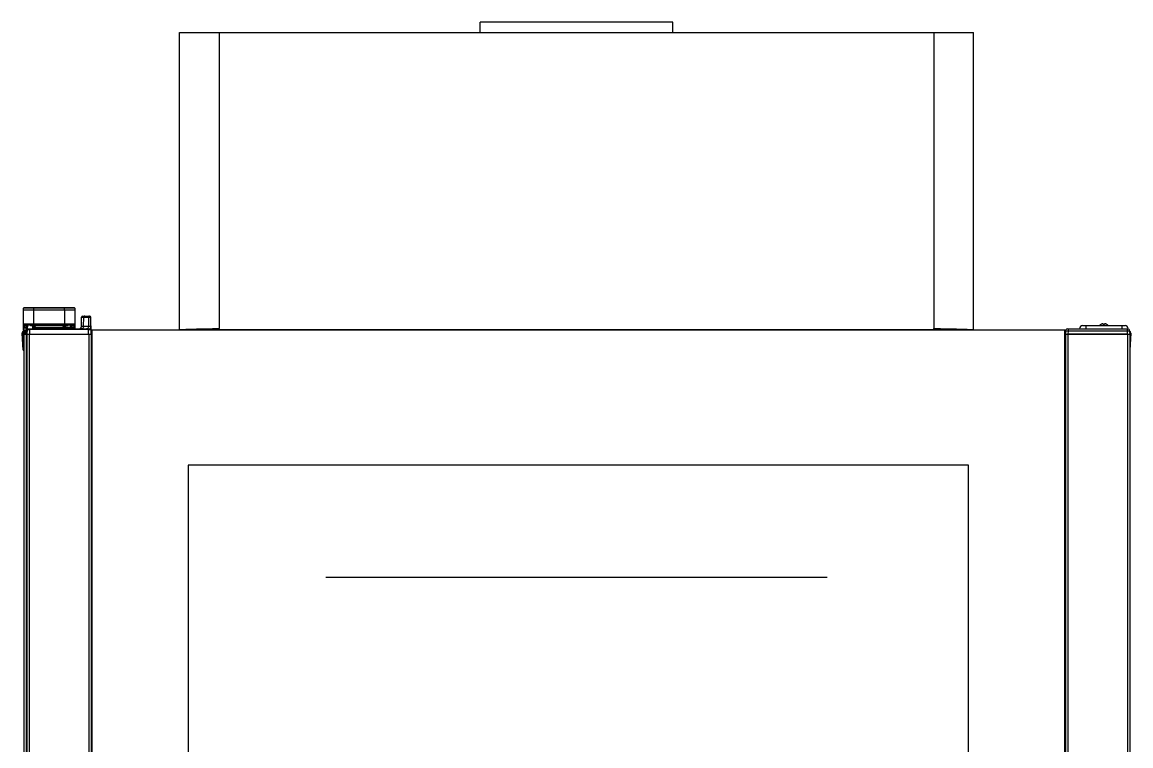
# Model space of a CAD drawing. Header units: millimetres. Extents: x -1686 to 4120, y -1850 to 2563.
# Drawn here: x -6 to 857, y 353 to 916 of the extents above; entities that cross this region are included whole.
import ezdxf

# ---------------------------------------------------------------- set-up
doc = ezdxf.new("R2010")
doc.units = ezdxf.units.MM
doc.header["$LTSCALE"] = 65.395
doc.layers.get('0').update_dxf_attribs({"linetype": 'CONTINUOUS'})
for name, color, linetype in [('02___PRT_ALL_AXES', 7, 'CONTINUOUS'), ('ASSI', 7, 'CONTINUOUS'), ('GEOM', 7, 'CONTINUOUS')]:
    doc.layers.add(name, color=color, linetype=linetype)

msp = doc.modelspace()

# ---------------------------------------------------------------- linework, layer by layer
at = {"linetype": 'Continuous'}
for p, q in [((-4.83, 681.13), (-4.92, 691.63)), ((3.08, 680.63), (3.08, 691.63)), ((27.08, 691.63), (27.08, 680.63)), ((35.08, 691.63), (34.99, 681.13)), ((40.14, 679.1), (40.26, 686.15)), ((-4.83, 681.13), (34.99, 681.13)), ((-4.79, 676.13), (-4.81, 678.73)), ((-4.33, 680.63), (3.08, 680.63)), ((-3.1, 675.63), (-4.29, 675.63)), ((-3.11, 675.63), (-2.18, 675.63)), ((-2.16, 676.64), (-2.22, 673.13)), ((-2.22, 673.13), (-2.22, -33.87)), ((-2.22, 673.13), (47.78, 673.13)), ((-1.99, 678.95), (-2.19, 676.71)), ((-1.95, 679.43), (-1.88, 680.17)), ((-1.65, 677.13), (-1.39, 680.14)), ((-1.39, 680.63), (-1.39, 680.14)), ((0.33, 680.14), (-1.39, 680.14)), ((-0.42, 673.13), (-0.42, -33.87)), ((1.98, 679.63), (2.2, 677.13)), ((2.48, 679.63), (2.5, 679.43)), ((2.7, 677.13), (2.59, 678.39)), ((3.03, 677.63), (32.53, 677.63)), ((3.03, 677.34), (32.53, 677.34)), ((32.03, 678.13), (3.53, 678.13)), ((34.49, 680.63), (27.08, 680.63)), ((27.66, 679.43), (27.68, 679.63)), ((28.05, 678.13), (28.18, 679.63)), ((31.54, 680.14), (29.83, 680.14)), ((31.54, 680.63), (31.54, 680.14)), ((31.54, 680.14), (31.72, 678.13)), ((32.04, 680.17), (32.11, 679.43)), ((32.23, 678.08), (32.15, 678.95)), ((34.98, 680.01), (34.97, 679.53)), ((34.99, 680.89), (34.98, 680.79)), ((34.98, 680.51), (34.98, 680.13)), ((41.83, 679.1), (40.14, 679.1)), ((45.79, 679.1), (41.83, 679.1)), ((45.98, 673.13), (45.98, -33.87)), ((47.78, 673.13), (47.72, 676.64)), ((47.78, 673.13), (47.78, -33.87)), ((48.28, 676.13), (48.28, -36.87)), ((805.28, 676.13), (48.28, 676.13)), ((805.28, -36.87), (805.28, 676.13)), ((805.78, 672.93), (805.28, 672.93)), ((805.78, 673.13), (855.78, 673.13)), ((805.78, 673.13), (805.78, -33.87)), ((807.58, 673.13), (807.58, -33.87)), ((833.38, 680.58), (833.38, 680.61)), ((835.18, 680.58), (835.18, 681.13)), ((836.18, 681.13), (836.18, 680.58)), ((837.98, 680.61), (837.98, 680.58)), ((853.98, 673.13), (853.98, -33.87)), ((854.24, 677.13), (854.68, 677.13)), ((854.68, 677.17), (854.68, 677.13)), ((854.68, 677.13), (854.68, 677.06)), ((855.78, 673.13), (855.78, -33.87))]:
    msp.add_line(p, q, dxfattribs=at)
at = {"color": 2, "linetype": 'Continuous'}
msp.add_line((230.38, 484.23), (620.38, 484.23), dxfattribs=at)
at = {"linetype": 'Continuous'}
for centre, radius, start, end in [((-4.33, 681.13), 0.5, 180.5, 270), ((-4.29, 676.13), 0.5, 180.5, 270), ((-3.13, 676.8), 0.95, 333.13209, 351.04346), ((-3.11, 676.79), 0.924, 351.0959, 354.99324), ((-1.39, 680.13), 0.5, 124.16928, 154.56001), ((2.66, 677.63), 2, 14.57995, 90), ((3.53, 677.63), 0.5, 89.99945, 180), ((3.53, 677.34), 0.5, 180, 202.49993), ((27.5, 677.63), 2, 90, 165.42005), ((32.03, 677.63), 0.5, 0, 90.00055), ((32.03, 677.34), 0.5, 337.50007, 360), ((34.49, 681.13), 0.5, 270, 359.5), ((38.14, 679.13), 2, 269.9972, 358.99995), ((835.88, 676.51), 4.8, 121.37271, 139.18383), ((835.87, 676.52), 4.75, 118.9687, 121.53408), ((835.86, 676.53), 4.75, 118.00738, 118.96837), ((835.86, 676.53), 4.75, 116.68125, 118.00741), ((835.86, 676.53), 4.74, 115.54022, 116.6812), ((835.86, 676.54), 4.74, 114.57218, 115.5402), ((835.86, 676.54), 4.73, 113.31747, 114.5722), ((835.86, 676.55), 4.73, 112.54738, 113.31738), ((835.85, 676.55), 4.72, 111.00254, 112.54756), ((835.85, 676.56), 4.72, 110.5181, 111.00225), ((835.85, 676.57), 4.7, 108.46559, 110.51874), ((835.84, 676.59), 4.68, 107.37727, 108.46505), ((835.83, 676.6), 4.67, 106.39488, 107.37721), ((835.83, 676.63), 4.64, 104.31758, 106.39637), ((834.93, 679.14), 2.01, 95.2585, 97.27409), ((834.93, 679.16), 1.98, 94.6009, 95.25576), ((834.93, 679.17), 1.97, 93.21665, 94.6016), ((834.93, 679.18), 1.96, 92.37652, 93.21587), ((834.93, 679.19), 1.95, 91.15446, 92.37669), ((834.93, 679.19), 1.95, 90.19954, 91.15407), ((834.93, 679.19), 1.95, 89.07411, 90.19949), ((834.93, 679.19), 1.95, 88.00369, 89.07382), ((834.93, 679.18), 1.96, 86.97715, 88.00366), ((834.93, 679.17), 1.97, 85.71404, 86.97664), ((834.93, 679.16), 1.98, 84.86274, 85.71439), ((834.93, 679.14), 2.01, 82.72561, 84.85983), ((835.68, 676.81), 3.8, 82.43512, 97.56488), ((836.43, 679.14), 2.01, 95.14015, 97.27441), ((836.43, 679.16), 1.98, 94.28565, 95.13722), ((836.43, 679.17), 1.97, 93.0233, 94.28602), ((836.43, 679.18), 1.96, 91.99641, 93.02279), ((836.43, 679.19), 1.95, 90.92611, 91.99638), ((836.43, 679.19), 1.95, 88.84587, 90.92582), ((836.43, 679.19), 1.96, 87.62337, 88.84548), ((836.43, 679.18), 1.96, 86.78409, 87.62352), ((836.43, 679.17), 1.97, 85.39843, 86.78331), ((836.43, 679.16), 1.98, 84.74422, 85.39912), ((836.43, 679.14), 2.01, 82.72591, 84.7415), ((835.53, 676.63), 4.64, 73.60363, 75.68242), ((835.52, 676.6), 4.67, 72.62279, 73.60512), ((835.52, 676.59), 4.68, 71.53495, 72.62273), ((835.51, 676.57), 4.7, 69.48126, 71.53441), ((835.51, 676.56), 4.72, 68.99775, 69.4819), ((835.51, 676.55), 4.72, 67.45244, 68.99746), ((835.5, 676.55), 4.73, 66.68262, 67.45262), ((835.5, 676.54), 4.73, 65.4278, 66.68253), ((835.5, 676.54), 4.74, 64.45979, 65.42782), ((835.5, 676.53), 4.74, 63.3188, 64.45978), ((835.5, 676.53), 4.75, 61.99259, 63.31875), ((835.5, 676.53), 4.75, 61.03163, 61.99262), ((835.49, 676.52), 4.75, 58.46592, 61.0313), ((835.48, 676.51), 4.8, 40.81617, 58.62729)]:
    msp.add_arc(centre, radius, start, end, dxfattribs=at)
for points, knots in [([(-2.28, 676.37), (-2.37, 676.21), (-2.63, 675.93), (-3, 675.83), (-3.18, 675.83)], [0, 0, 0, 0, 0.495718, 1, 1, 1, 1]), ([(-3.18, 675.83), (-3.18, 675.82), (-3.18, 675.76), (-3.12, 675.71), (-3.08, 675.68)], [0, 0, 0, 0, 0.206177, 1, 1, 1, 1]), ([(-2.16, 676.52), (-2.19, 676.3), (-2.38, 675.88), (-2.79, 675.66), (-3, 675.64)], [0, 0, 0, 0, 0.513948, 1, 1, 1, 1]), ([(-1.39, 680.14), (-1.45, 680.15), (-1.54, 680.15), (-1.66, 680.16), (-1.73, 680.17), (-1.79, 680.17), (-1.84, 680.18), (-1.86, 680.17), (-1.88, 680.18), (-1.88, 680.17)], [0, 0, 0, 0, 0.382118, 0.554845, 0.706343, 0.83078, 0.923341, 0.980413, 1, 1, 1, 1]), ([(32.04, 680.17), (32.04, 680.18), (32.02, 680.17), (32, 680.18), (31.95, 680.17), (31.89, 680.17), (31.82, 680.16), (31.7, 680.15), (31.61, 680.15), (31.54, 680.14)], [0, 0, 0, 0, 0.019443, 0.076273, 0.168517, 0.292726, 0.444125, 0.616961, 1, 1, 1, 1]), ([(41.83, 679.1), (41.83, 678.84), (41.74, 678.33), (41.35, 677.68), (40.76, 677.24), (40.29, 677.13), (40.06, 677.13)], [0, 0, 0, 0, 0.263695, 0.51941, 0.763809, 1, 1, 1, 1]), ([(45.79, 679.1), (45.78, 678.84), (45.69, 678.33), (45.3, 677.68), (44.72, 677.24), (44.24, 677.13), (44.01, 677.13)], [0, 0, 0, 0, 0.263695, 0.51941, 0.763809, 1, 1, 1, 1])]:
    msp.add_open_spline(points, degree=3, knots=knots, dxfattribs=at)
for points in [[(-3.1, 675.63), (-3.07, 675.63), (-3.03, 675.63), (-3, 675.64)], [(-3.08, 675.68), (-3.06, 675.67), (-3.03, 675.65), (-3, 675.64)], [(-2.19, 676.71), (-2.19, 676.68), (-2.19, 676.65), (-2.18, 676.62)], [(-2.18, 676.62), (-2.18, 676.6), (-2.17, 676.58), (-2.16, 676.57)]]:
    msp.add_open_spline(points, degree=3, dxfattribs=at)
at = {"layer": '02___PRT_ALL_AXES', "linetype": 'Continuous'}
for p, q in [((3.03, 677.63), (3.03, 677.34)), ((32.53, 677.63), (32.53, 677.34))]:
    msp.add_line(p, q, dxfattribs=at)
at = {"layer": 'ASSI', "linetype": 'Continuous'}
for p, q in [((350.38, 907.43), (350.38, 915.53)), ((500.38, 915.53), (350.38, 915.53)), ((500.38, 907.43), (500.38, 915.53))]:
    msp.add_line(p, q, dxfattribs=at)
for centre, start, end in [((835.88, 676.51), 121.37271, 139.39925), ((835.48, 676.51), 40.60075, 58.62729)]:
    msp.add_arc(centre, 4.8, start, end, dxfattribs=at)
at = {"layer": 'GEOM', "linetype": 'Continuous'}
for p, q in [((116.58, 676.43), (116.58, 907.43)), ((116.58, 907.43), (734.18, 907.43)), ((147.38, 907.43), (147.38, 677.43)), ((703.38, 907.43), (703.38, 677.43)), ((734.18, 676.43), (734.18, 907.43)), ((-4.92, 691.63), (-4.84, 693.16)), ((35.08, 691.63), (-4.92, 691.63)), ((35, 693.16), (-4.84, 693.16)), ((-4.34, 693.63), (34.5, 693.63)), ((3.08, 691.63), (3.08, 693.63)), ((27.08, 691.63), (27.08, 693.63)), ((35.08, 691.63), (34.95, 677.13)), ((35, 693.16), (35.08, 691.63)), ((40.14, 679.1), (40.26, 686.15)), ((40.26, 686.15), (41.96, 686.15)), ((41.26, 687.13), (46.55, 687.13)), ((41.83, 679.1), (41.96, 686.15)), ((41.96, 686.15), (45.67, 686.15)), ((45.67, 686.15), (45.79, 679.1)), ((47.78, 673.13), (47.55, 686.15)), ((-5.12, 673.78), (-5.92, 673.74)), ((-5.23, 660.63), (-5.92, 673.74)), ((-5.12, 673.78), (-4.62, 664.26)), ((-4.79, 676.13), (-4.83, 681.13)), ((-4.62, 672.93), (-4.62, -50.89)), ((-4.62, 672.93), (-2.22, 672.93)), ((-4.29, 675.63), (-4.31, 678.25)), ((-4.12, 674.83), (-4.12, 675.63)), ((-3.12, 674.83), (-4.12, 674.83)), ((-2.24, 679.39), (-4.09, 679.39)), ((-4.09, 679.39), (-4.09, 678.65)), ((-2.99, 678.08), (-3.18, 675.83)), ((-3.12, 675.63), (-3.12, 672.93)), ((-2.21, 673.83), (-3.12, 673.83)), ((-3.11, 675.63), (-2.18, 675.63)), ((-2.82, 672.93), (-2.82, -49.87)), ((-2.29, 678.91), (-2.24, 679.39)), ((-2.16, 676.64), (-2.22, 673.13)), ((-2.19, 676.71), (-1.88, 680.17)), ((-1.66, 677.13), (14.29, 677.13)), ((-0.16, 676.64), (-0.22, 673.13)), ((-0.16, 677.13), (-0.16, 676.64)), ((45.72, 676.64), (-0.16, 676.64)), ((29.83, 680.13), (0.33, 680.13)), ((29.33, 679.63), (0.83, 679.63)), ((2.7, 677.13), (2.48, 679.63)), ((3.08, 680.63), (10.08, 680.63)), ((3.56, 679.39), (3.13, 679.39)), ((3.13, 679.39), (3.22, 678.34)), ((20.08, 680.63), (27.08, 680.63)), ((21.26, 677.13), (47.22, 677.13)), ((27.02, 679.39), (26.6, 679.39)), ((26.93, 678.34), (27.02, 679.39)), ((27.55, 678.13), (27.68, 679.63)), ((32.23, 678.08), (32.04, 680.17)), ((32.45, 678.91), (32.4, 679.39)), ((34.25, 679.39), (32.4, 679.39)), ((33.23, 677.13), (33.15, 678.08)), ((34.25, 679.39), (34.24, 678.65)), ((34.47, 678.25), (34.46, 677.13)), ((45.72, 677.13), (45.72, 676.64)), ((45.78, 673.13), (45.72, 676.64)), ((48.28, 675.63), (47.74, 675.63)), ((48.28, 673.83), (47.77, 673.83)), ((47.78, 672.93), (48.28, 672.93)), ((117.38, 676.43), (116.58, 676.43)), ((117.38, 676.13), (117.66, 676.52)), ((118.18, 676.13), (118.18, 676.43)), ((118.18, 676.43), (136.88, 676.43)), ((125.22, 676.43), (125.22, 676.9)), ((128.05, 676.43), (128.05, 676.98)), ((131.58, 676.43), (131.58, 676.13)), ((135.71, 677.18), (135.71, 676.43)), ((136.58, 676.43), (136.58, 676.13)), ((136.88, 677.2), (136.88, 676.43)), ((147.38, 676.63), (136.88, 676.63)), ((147.38, 676.13), (147.38, 677.43)), ((703.38, 676.43), (147.38, 676.43)), ((703.38, 676.13), (703.38, 677.43)), ((703.38, 676.63), (713.88, 676.63)), ((713.88, 676.43), (713.88, 677.2)), ((713.88, 676.43), (732.58, 676.43)), ((714.18, 676.43), (714.18, 676.13)), ((715.05, 676.43), (715.05, 677.18)), ((719.18, 676.43), (719.18, 676.13)), ((722.71, 676.98), (722.71, 676.43)), ((725.54, 676.9), (725.54, 676.43)), ((732.58, 676.13), (732.58, 676.43)), ((733.38, 676.13), (733.1, 676.52)), ((733.38, 676.43), (734.18, 676.43)), ((805.82, 675.63), (805.28, 675.63)), ((805.79, 673.83), (805.28, 673.83)), ((805.82, 675.66), (805.78, 673.13)), ((807.32, 677.13), (854.24, 677.13)), ((853.98, 673.13), (807.58, 673.13)), ((807.82, 675.66), (807.78, 673.13)), ((807.82, 677.13), (807.82, 675.66)), ((807.82, 675.66), (853.74, 675.66)), ((816.68, 677.17), (854.68, 677.17)), ((816.68, 677.17), (816.68, 677.13)), ((819.18, 679.63), (852.18, 679.63)), ((821.68, 679.63), (821.68, 677.13)), ((849.68, 679.63), (849.68, 677.13)), ((853.74, 677.13), (853.74, 675.66)), ((853.74, 675.66), (853.78, 673.13)), ((854.68, 677.17), (854.68, 677.13)), ((855.74, 675.66), (855.78, 673.13)), ((855.88, 673.78), (855.78, 671.9)), ((855.88, 673.78), (856.68, 673.74)), ((856.68, 673.74), (855.99, 660.63)), ((48.28, 672.63), (47.78, 672.63)), ((805.28, 672.63), (805.78, 672.63)), ((-5.39, 663.63), (-4.62, 663.67)), ((-5.23, 660.63), (-4.62, 660.66)), ((856.15, 663.63), (855.78, 663.65)), ((855.99, 660.63), (855.78, 660.64)), ((123.28, 571.13), (123.28, 68.13)), ((730.28, 571.13), (123.28, 571.13)), ((730.28, 68.13), (730.28, 571.13))]:
    msp.add_line(p, q, dxfattribs=at)
for centre, radius, start, end in [((-4.34, 693.13), 0.5, 90, 177), ((34.5, 693.13), 0.5, 3, 90), ((41.26, 686.13), 1, 90.00043, 179.00001), ((46.55, 686.13), 1, 1, 90), ((-4.12, 673.83), 1.8, 96.19772, 183), ((-4.12, 673.83), 1, 90, 183), ((-2.82, 672.93), 1.8, 99.61185, 180), ((11.46, 790.75), 113.6, 262.02212, 262.69479), ((11.5, 788.56), 111.01, 261.92953, 262.61005), ((-2.82, 672.93), 1, 107.46864, 180), ((-1.66, 676.63), 0.5, 90.00903, 179.00016), ((-1.39, 680.13), 0.5, 90, 175.01983), ((-0.17, 680.13), 0.5, 0, 90), ((0.83, 680.13), 0.5, 180, 270.00005), ((3.66, 678.47), 1.07, 229.42642, 233.84607), ((-12.2, 677.38), 15.47, 7.46484, 8.10539), ((42.46, 677.37), 15.57, 171.89732, 172.53372), ((26.5, 678.48), 1.08, 341.02863, 354.94936), ((29.33, 680.13), 0.5, 269.99995, 360), ((30.33, 680.13), 0.5, 90, 180), ((31.54, 680.13), 0.5, 4.99977, 90), ((18.67, 788.51), 110.96, 277.38981, 278.07062), ((18.71, 790.71), 113.55, 277.30509, 277.97801), ((47.22, 676.63), 0.5, 1, 90), ((118.18, 677.23), 1.6, 210.0569, 223.52584), ((118.18, 677.23), 0.8, 240.58213, 270), ((118.78, 677.33), 0.9, 237.15464, 270), ((127.99, 672.91), 10.22, 158.83233, 159.42439), ((160.53, 676.53), 41.75, 179.86908, 180.13741), ((137.43, 668.31), 16.72, 149.34873, 150.91918), ((713.33, 668.31), 16.72, 29.08082, 30.6512), ((688.84, 676.54), 43.14, 359.85026, 0.11178), ((731.98, 677.33), 0.9, 270, 302.84587), ((722.76, 672.91), 10.22, 20.57568, 21.16769), ((732.58, 677.23), 0.8, 270, 299.41737), ((732.58, 677.23), 1.6, 316.47416, 329.9431), ((807.32, 675.63), 1.5, 90.001, 179.00002), ((819.18, 677.13), 2.5, 90, 179), ((852.18, 677.13), 2.5, 1, 90), ((854.24, 675.63), 1.5, 1, 90), ((854.88, 673.83), 1.8, 357, 61.40742), ((854.88, 673.83), 1, 357, 28.22162)]:
    msp.add_arc(centre, radius, start, end, dxfattribs=at)
for points, knots in [([(42.84, 687.13), (42.73, 687.13), (42.49, 687.08), (42.2, 686.86), (42.01, 686.53), (41.96, 686.28), (41.96, 686.15)], [0, 0, 0, 0, 0.236162, 0.480587, 0.736337, 1, 1, 1, 1]), ([(46.55, 687.13), (46.44, 687.13), (46.2, 687.08), (45.91, 686.86), (45.71, 686.53), (45.67, 686.28), (45.67, 686.15)], [0, 0, 0, 0, 0.236308, 0.480761, 0.736435, 1, 1, 1, 1]), ([(45.67, 686.15), (45.82, 686.17), (46.09, 686.19), (46.46, 686.2), (46.78, 686.21), (47.07, 686.2), (47.29, 686.19), (47.42, 686.18), (47.49, 686.17), (47.53, 686.16), (47.55, 686.15), (47.55, 686.15)], [0, 0, 0, 0, 0.250957, 0.419807, 0.593954, 0.754394, 0.883695, 0.932133, 0.967984, 0.990421, 1, 1, 1, 1]), ([(-4.09, 679.39), (-4.17, 679.38), (-4.33, 679.37), (-4.56, 679.39), (-4.71, 679.41), (-4.81, 679.45), (-4.81, 679.47)], [0, 0, 0, 0, 0.331088, 0.654634, 0.893076, 1, 1, 1, 1]), ([(-4.09, 678.65), (-4.17, 678.65), (-4.33, 678.63), (-4.56, 678.65), (-4.7, 678.67), (-4.81, 678.71), (-4.81, 678.73)], [0, 0, 0, 0, 0.331269, 0.654792, 0.893138, 1, 1, 1, 1]), ([(-4.81, 678.73), (-4.81, 678.61), (-4.7, 678.35), (-4.43, 678.25), (-4.31, 678.25)], [0, 0, 0, 0, 0.493704, 1, 1, 1, 1]), ([(-4.33, 680.63), (-4.29, 680.63), (-4.22, 680.5), (-4.17, 680.28), (-4.11, 679.88), (-4.1, 679.57), (-4.09, 679.39)], [0, 0, 0, 0, 0.083854, 0.274813, 0.585485, 1, 1, 1, 1]), ([(-4.09, 678.65), (-4.1, 678.56), (-4.15, 678.41), (-4.25, 678.28), (-4.31, 678.25)], [0, 0, 0, 0, 0.581633, 1, 1, 1, 1]), ([(-2.99, 678.08), (-2.75, 678.06), (-2.24, 678.22), (-2.01, 678.71), (-1.99, 678.95)], [0, 0, 0, 0, 0.494734, 1, 1, 1, 1]), ([(-2.78, 678.47), (-2.79, 678.38), (-2.84, 678.24), (-2.93, 678.1), (-2.99, 678.08)], [0, 0, 0, 0, 0.586877, 1, 1, 1, 1]), ([(-2.78, 678.47), (-2.66, 678.46), (-2.4, 678.54), (-2.3, 678.78), (-2.29, 678.91)], [0, 0, 0, 0, 0.482838, 1, 1, 1, 1]), ([(-2.29, 678.91), (-2.22, 678.91), (-2.12, 678.91), (-2.03, 678.92), (-1.99, 678.94), (-1.99, 678.95)], [0, 0, 0, 0, 0.700795, 0.903875, 1, 1, 1, 1]), ([(-2.24, 679.39), (-2.24, 679.44), (-2.22, 679.63), (-2.21, 679.81), (-2.21, 679.95)], [0, 0, 0, 0, 0.265557, 1, 1, 1, 1]), ([(-2.24, 679.39), (-2.17, 679.39), (-2.08, 679.39), (-1.98, 679.41), (-1.95, 679.42), (-1.95, 679.43)], [0, 0, 0, 0, 0.70089, 0.903936, 1, 1, 1, 1]), ([(-2.21, 679.95), (-2.21, 679.98), (-2.19, 680.11), (-2.13, 680.24), (-2.07, 680.32)], [0, 0, 0, 0, 0.258124, 1, 1, 1, 1]), ([(-2.21, 679.95), (-2.13, 679.96), (-1.99, 679.99), (-1.89, 680.12), (-1.88, 680.17)], [0, 0, 0, 0, 0.583232, 1, 1, 1, 1]), ([(-2.16, 676.64), (-2.16, 676.64), (-2.15, 676.64), (-2.14, 676.64), (-2.11, 676.64), (-2.07, 676.64), (-2, 676.64), (-1.92, 676.64), (-1.77, 676.64), (-1.56, 676.64), (-1.26, 676.64), (-0.92, 676.64), (-0.54, 676.64), (-0.29, 676.64), (-0.16, 676.64)], [0, 0, 0, 0, 0.00485, 0.010865, 0.019254, 0.043098, 0.07617, 0.118119, 0.168571, 0.292925, 0.444468, 0.617308, 0.804981, 1, 1, 1, 1]), ([(-2.07, 680.32), (-1.99, 680.42), (-1.77, 680.58), (-1.51, 680.63), (-1.39, 680.63)], [0, 0, 0, 0, 0.502944, 1, 1, 1, 1]), ([(3.13, 679.39), (3.06, 679.38), (2.92, 679.37), (2.71, 679.37), (2.59, 679.38), (2.5, 679.41), (2.5, 679.43)], [0, 0, 0, 0, 0.34795, 0.666762, 0.894739, 1, 1, 1, 1]), ([(3.22, 678.34), (3.15, 678.33), (3.01, 678.32), (2.81, 678.32), (2.68, 678.33), (2.59, 678.36), (2.59, 678.39)], [0, 0, 0, 0, 0.348273, 0.66705, 0.894865, 1, 1, 1, 1]), ([(2.59, 678.39), (2.6, 678.25), (2.68, 677.97), (2.86, 677.75), (2.96, 677.66)], [0, 0, 0, 0, 0.500694, 1, 1, 1, 1]), ([(15.08, 680.86), (14.66, 680.86), (12.99, 680.8), (11.33, 680.63), (10.08, 680.63)], [0, 0, 0, 0, 0.251135, 1, 1, 1, 1]), ([(10.08, 680.63), (10.11, 680.63), (10.16, 680.58), (10.23, 680.41), (10.25, 680.25), (10.25, 680.13)], [0, 0, 0, 0, 0.133105, 0.352133, 1, 1, 1, 1]), ([(15.08, 680.59), (14.67, 680.59), (13.05, 680.47), (11.45, 680.13), (10.25, 680.13)], [0, 0, 0, 0, 0.254436, 1, 1, 1, 1]), ([(17.78, 677.07), (17.2, 677.07), (16.04, 677.09), (14.87, 677.13), (14.29, 677.13)], [0, 0, 0, 0, 0.501214, 1, 1, 1, 1]), ([(20.08, 680.63), (19.66, 680.63), (17.99, 680.69), (16.33, 680.86), (15.08, 680.86)], [0, 0, 0, 0, 0.248404, 1, 1, 1, 1]), ([(19.91, 680.13), (19.52, 680.13), (18.51, 680.2), (16.92, 680.45), (15.7, 680.59), (15.08, 680.59)], [0, 0, 0, 0, 0.243839, 0.619106, 1, 1, 1, 1]), ([(21.26, 677.13), (20.69, 677.13), (19.52, 677.09), (18.36, 677.07), (17.78, 677.07)], [0, 0, 0, 0, 0.498786, 1, 1, 1, 1]), ([(20.08, 680.63), (20.05, 680.63), (19.99, 680.58), (19.93, 680.41), (19.91, 680.25), (19.91, 680.13)], [0, 0, 0, 0, 0.133105, 0.352132, 1, 1, 1, 1]), ([(26.93, 678.34), (27.01, 678.33), (27.15, 678.32), (27.35, 678.32), (27.48, 678.33), (27.57, 678.36), (27.57, 678.39)], [0, 0, 0, 0, 0.348273, 0.667051, 0.894865, 1, 1, 1, 1]), ([(27.02, 679.39), (27.1, 679.38), (27.24, 679.37), (27.44, 679.37), (27.57, 679.38), (27.66, 679.41), (27.66, 679.43)], [0, 0, 0, 0, 0.347975, 0.6668, 0.894765, 1, 1, 1, 1]), ([(32.22, 680.33), (32.14, 680.43), (31.93, 680.58), (31.67, 680.63), (31.54, 680.63)], [0, 0, 0, 0, 0.502741, 1, 1, 1, 1]), ([(32.04, 680.17), (32.05, 680.12), (32.15, 679.99), (32.29, 679.96), (32.37, 679.95)], [0, 0, 0, 0, 0.416782, 1, 1, 1, 1]), ([(32.11, 679.43), (32.11, 679.42), (32.14, 679.41), (32.24, 679.39), (32.33, 679.39), (32.4, 679.39)], [0, 0, 0, 0, 0.096122, 0.299206, 1, 1, 1, 1]), ([(32.15, 678.95), (32.15, 678.94), (32.18, 678.92), (32.28, 678.91), (32.37, 678.91), (32.45, 678.91)], [0, 0, 0, 0, 0.096125, 0.299205, 1, 1, 1, 1]), ([(33.15, 678.08), (32.91, 678.06), (32.4, 678.22), (32.17, 678.71), (32.15, 678.95)], [0, 0, 0, 0, 0.494712, 1, 1, 1, 1]), ([(32.37, 679.95), (32.37, 679.98), (32.35, 680.12), (32.29, 680.25), (32.22, 680.33)], [0, 0, 0, 0, 0.258931, 1, 1, 1, 1]), ([(32.4, 679.39), (32.4, 679.44), (32.38, 679.62), (32.37, 679.81), (32.37, 679.95)], [0, 0, 0, 0, 0.265768, 1, 1, 1, 1]), ([(32.94, 678.47), (32.82, 678.46), (32.56, 678.54), (32.46, 678.78), (32.45, 678.91)], [0, 0, 0, 0, 0.482813, 1, 1, 1, 1]), ([(33.15, 678.08), (33.09, 678.1), (33, 678.24), (32.95, 678.38), (32.94, 678.47)], [0, 0, 0, 0, 0.413123, 1, 1, 1, 1]), ([(34.97, 678.73), (34.97, 678.71), (34.86, 678.67), (34.72, 678.65), (34.49, 678.63), (34.33, 678.65), (34.24, 678.65)], [0, 0, 0, 0, 0.106862, 0.345208, 0.668731, 1, 1, 1, 1]), ([(34.47, 678.25), (34.41, 678.28), (34.31, 678.41), (34.26, 678.56), (34.24, 678.65)], [0, 0, 0, 0, 0.418368, 1, 1, 1, 1]), ([(34.49, 680.63), (34.45, 680.63), (34.38, 680.5), (34.33, 680.28), (34.27, 679.88), (34.26, 679.57), (34.25, 679.39)], [0, 0, 0, 0, 0.083842, 0.274803, 0.585481, 1, 1, 1, 1]), ([(34.97, 679.47), (34.97, 679.45), (34.87, 679.41), (34.72, 679.39), (34.49, 679.37), (34.33, 679.38), (34.25, 679.39)], [0, 0, 0, 0, 0.106924, 0.345366, 0.668912, 1, 1, 1, 1]), ([(34.97, 678.73), (34.97, 678.61), (34.85, 678.35), (34.59, 678.25), (34.47, 678.25)], [0, 0, 0, 0, 0.493708, 1, 1, 1, 1]), ([(45.72, 676.64), (45.85, 676.64), (46.1, 676.64), (46.47, 676.64), (46.82, 676.64), (47.11, 676.64), (47.33, 676.64), (47.48, 676.64), (47.56, 676.64), (47.63, 676.64), (47.67, 676.64), (47.7, 676.64), (47.71, 676.64), (47.72, 676.64), (47.72, 676.64)], [0, 0, 0, 0, 0.19502, 0.382696, 0.555536, 0.707078, 0.831432, 0.881883, 0.923832, 0.956903, 0.980747, 0.989136, 0.99515, 1, 1, 1, 1]), ([(47.68, 679.1), (47.68, 679.07), (47.58, 679.03), (47.44, 679.01), (47.2, 678.99), (46.8, 678.98), (46.39, 679), (46.01, 679.05), (45.85, 679.08), (45.79, 679.1)], [0, 0, 0, 0, 0.036013, 0.119644, 0.247793, 0.407782, 0.749916, 0.894102, 1, 1, 1, 1]), ([(47.22, 677.13), (47.22, 677.13), (47.23, 677.15), (47.24, 677.19), (47.26, 677.25), (47.28, 677.33), (47.3, 677.43), (47.33, 677.6), (47.39, 677.84), (47.47, 678.15), (47.57, 678.47), (47.66, 678.78), (47.68, 678.99), (47.68, 679.1)], [0, 0, 0, 0, 0.008206, 0.027598, 0.058489, 0.100333, 0.152261, 0.213168, 0.356559, 0.518371, 0.685346, 0.846706, 1, 1, 1, 1]), ([(116.58, 676.43), (116.58, 676.44), (116.59, 676.45), (116.65, 676.48), (116.7, 676.49), (116.75, 676.5)], [0, 0, 0, 0, 0.106046, 0.298046, 1, 1, 1, 1]), ([(116.75, 676.5), (116.87, 676.52), (117.18, 676.56), (117.5, 676.59), (117.69, 676.6)], [0, 0, 0, 0, 0.392214, 1, 1, 1, 1]), ([(117.38, 676.43), (117.38, 676.44), (117.41, 676.46), (117.47, 676.48), (117.57, 676.51), (117.66, 676.52), (117.7, 676.52)], [0, 0, 0, 0, 0.090158, 0.279786, 0.58228, 1, 1, 1, 1]), ([(117.69, 676.6), (118.27, 676.65), (119.66, 676.72), (122.1, 676.82), (125.2, 676.92), (128.89, 677.02), (133.07, 677.12), (139.29, 677.26), (144.1, 677.36), (147.38, 677.43)], [0, 0, 0, 0, 0.058042, 0.140919, 0.246448, 0.37182, 0.51376, 0.668484, 1, 1, 1, 1]), ([(117.7, 676.52), (117.87, 676.55), (118.29, 676.59), (119.02, 676.64), (119.99, 676.7), (121.16, 676.76), (122.55, 676.81), (124.78, 676.89), (127.99, 676.99), (132.27, 677.1), (137.03, 677.21), (142.12, 677.32), (145.61, 677.39), (147.38, 677.43)], [0, 0, 0, 0, 0.017202, 0.042152, 0.074665, 0.114483, 0.16132, 0.214784, 0.339838, 0.485723, 0.647804, 0.821038, 1, 1, 1, 1]), ([(703.38, 677.43), (706.66, 677.36), (711.47, 677.26), (717.69, 677.12), (721.87, 677.02), (725.56, 676.92), (728.66, 676.82), (731.1, 676.72), (732.49, 676.65), (733.07, 676.6)], [0, 0, 0, 0, 0.331458, 0.486251, 0.628257, 0.753643, 0.859136, 0.941973, 1, 1, 1, 1]), ([(703.38, 677.43), (705.15, 677.39), (708.63, 677.32), (713.72, 677.21), (718.49, 677.1), (722.77, 676.99), (725.98, 676.89), (728.21, 676.81), (729.6, 676.76), (730.77, 676.7), (731.73, 676.64), (732.47, 676.59), (732.89, 676.55), (733.06, 676.52)], [0, 0, 0, 0, 0.178895, 0.352142, 0.514297, 0.660237, 0.785278, 0.838719, 0.885533, 0.925335, 0.957839, 0.982791, 1, 1, 1, 1]), ([(733.06, 676.52), (733.1, 676.52), (733.18, 676.51), (733.29, 676.48), (733.35, 676.46), (733.38, 676.44), (733.38, 676.43)], [0, 0, 0, 0, 0.417724, 0.720225, 0.909849, 1, 1, 1, 1]), ([(733.07, 676.6), (733.26, 676.59), (733.57, 676.56), (733.89, 676.52), (734.01, 676.5)], [0, 0, 0, 0, 0.607728, 1, 1, 1, 1]), ([(734.01, 676.5), (734.05, 676.49), (734.11, 676.48), (734.17, 676.45), (734.18, 676.44), (734.18, 676.43)], [0, 0, 0, 0, 0.701965, 0.893956, 1, 1, 1, 1]), ([(805.82, 675.66), (805.82, 675.66), (805.84, 675.66), (805.87, 675.66), (805.92, 675.66), (805.98, 675.67), (806.07, 675.67), (806.21, 675.67), (806.43, 675.67), (806.73, 675.67), (807.07, 675.67), (807.44, 675.66), (807.69, 675.66), (807.82, 675.66)], [0, 0, 0, 0, 0.004997, 0.019447, 0.043313, 0.076395, 0.118346, 0.168793, 0.293121, 0.444623, 0.617412, 0.805033, 1, 1, 1, 1]), ([(853.74, 675.66), (853.87, 675.66), (854.12, 675.66), (854.49, 675.67), (854.83, 675.67), (855.13, 675.67), (855.35, 675.67), (855.49, 675.67), (855.58, 675.67), (855.64, 675.66), (855.69, 675.66), (855.72, 675.66), (855.74, 675.66), (855.74, 675.66)], [0, 0, 0, 0, 0.194967, 0.382588, 0.555377, 0.706879, 0.831207, 0.881654, 0.923606, 0.956688, 0.98055, 0.994997, 1, 1, 1, 1])]:
    msp.add_open_spline(points, degree=3, knots=knots, dxfattribs=at)
for points in [[(3.22, 678.34), (3.23, 678.25), (3.26, 678.15), (3.31, 678.07)], [(26.88, 678.13), (26.91, 678.2), (26.93, 678.27), (26.93, 678.34)]]:
    msp.add_open_spline(points, degree=3, dxfattribs=at)

doc.saveas('drawing.dxf')
